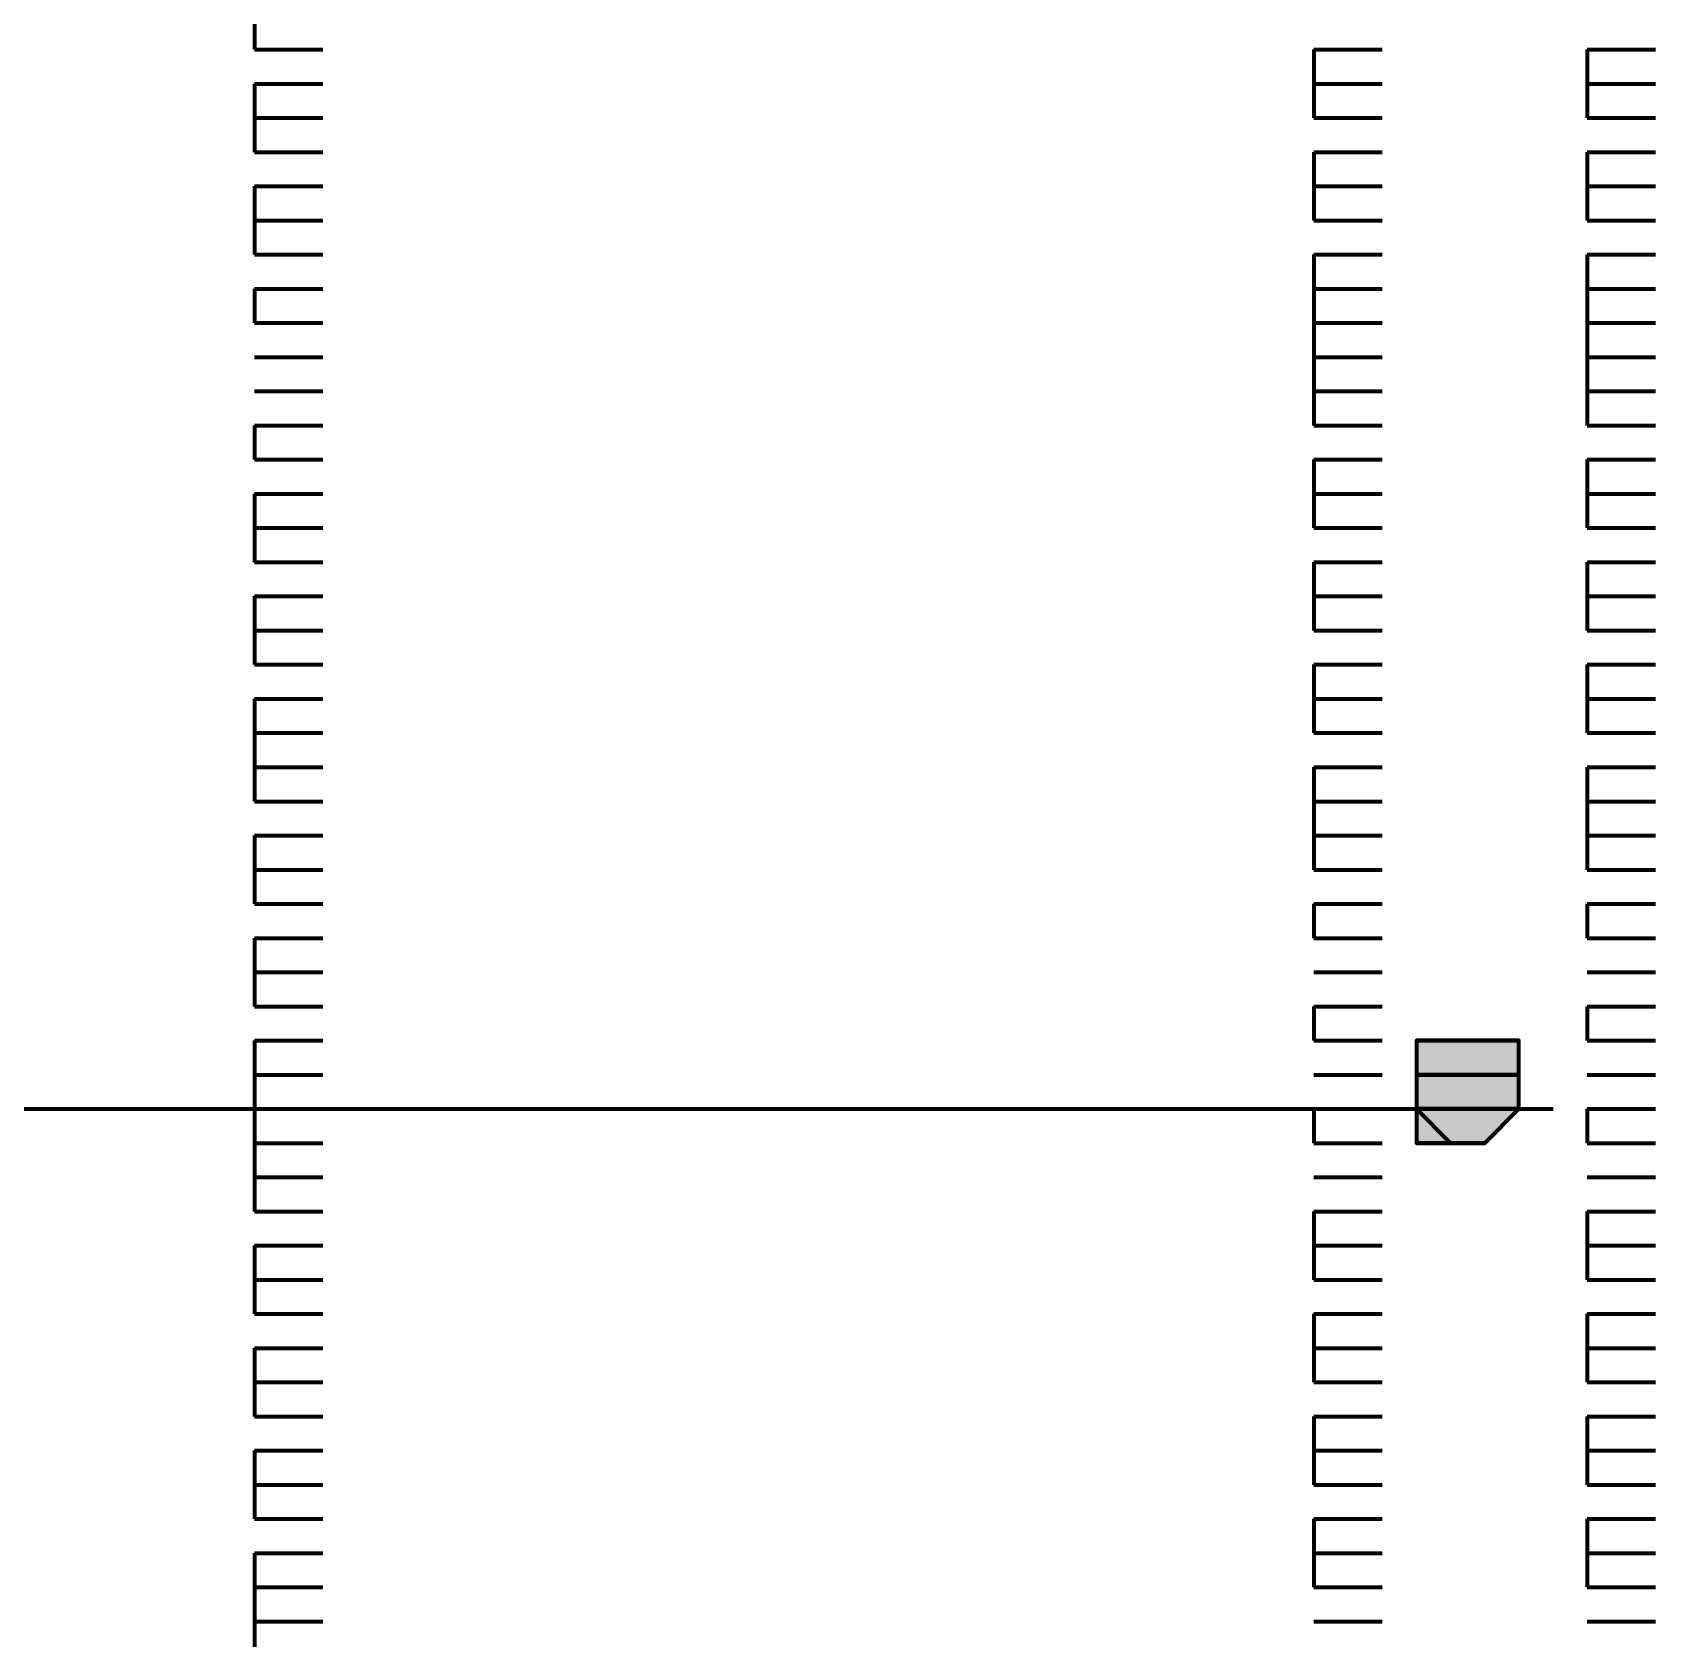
# Model space of a CAD drawing. Header units: inches. Extents: x 16 to 776, y 37 to 575.
# Drawn here: x 264.08 to 272, y 330.25 to 338.08 of the extents above; entities that cross this region are included whole.
import ezdxf

# ---------------------------------------------------------------- set-up
doc = ezdxf.new("R2010")
doc.units = ezdxf.units.IN
doc.header["$MEASUREMENT"] = 0
doc.layers.add('H', color=7, linetype='CONTINUOUS', lineweight=100)
doc.layers.add('P', color=250, linetype='CONTINUOUS', lineweight=100)

msp = doc.modelspace()

# ---------------------------------------------------------------- hatches: boundary and pattern name
at = {"layer": 'H', "linetype": 'Continuous'}
for points in [[(271, 333.1667), (271.3333, 333.1667), (270.8333, 333.1667)], [(271.3333, 333.1667), (270.8333, 333.1667), (271.3333, 333)], [(270.8333, 333.1667), (271.3333, 333), (270.8333, 333)], [(271.1667, 333.1667), (271, 333.1667), (271.3333, 333.1667)], [(271.3333, 333), (270.8333, 333), (271.3333, 332.8333)], [(270.8333, 333), (271.3333, 332.8333), (270.8333, 332.8333)], [(271.3333, 332.8333), (270.8333, 332.8333), (271.1667, 332.6667)], [(270.8333, 332.8333), (271.1667, 332.6667), (270.8333, 332.6667)], [(270.8333, 332.6667), (271.1667, 332.6667), (271, 332.6667)]]:
    msp.add_hatch(color=0, dxfattribs=at).paths.add_polyline_path(points)

# ---------------------------------------------------------------- linework, layer by layer
at = {"layer": 'P', "color": 0, "linetype": 'Continuous'}
for points in [[(265.1667, 338.1667), (265.1667, 338)], [(265.1667, 338), (265.3333, 338)], [(265.1667, 338), (265.3333, 338)], [(265.1667, 338), (265.3333, 338)], [(265.1667, 338), (265.3333, 338)], [(265.1667, 338), (265.3333, 338)], [(265.1667, 338), (265.3333, 338)], [(265.3333, 338), (265.5, 338)], [(265.3333, 338), (265.5, 338)], [(265.3333, 338), (265.5, 338)], [(265.3333, 338), (265.5, 338)], [(265.3333, 338), (265.5, 338)], [(265.3333, 338), (265.5, 338)], [(270.3333, 338), (270.5, 338)], [(270.3333, 338), (270.3333, 338)], [(270.3333, 338), (270.5, 338)], [(270.3333, 338), (270.5, 338)], [(270.3333, 338), (270.3333, 337.8333)], [(270.3333, 338), (270.5, 338)], [(270.5, 338), (270.6667, 338)], [(270.5, 338), (270.6667, 338)], [(270.5, 338), (270.6667, 338)], [(270.5, 338), (270.6667, 338)], [(271.6667, 338), (271.8333, 338)], [(271.6667, 338), (271.6667, 338)], [(271.6667, 338), (271.8333, 338)], [(271.6667, 338), (271.8333, 338)], [(271.6667, 338), (271.6667, 337.8333)], [(271.6667, 338), (271.8333, 338)], [(271.8333, 338), (272, 338)], [(271.8333, 338), (272, 338)], [(271.8333, 338), (272, 338)], [(271.8333, 338), (272, 338)], [(265.1667, 337.8333), (265.3333, 337.8333)], [(265.1667, 337.8333), (265.1667, 337.6667)], [(265.1667, 337.8333), (265.3333, 337.8333)], [(265.3333, 337.8333), (265.5, 337.8333)], [(265.3333, 337.8333), (265.5, 337.8333)], [(270.3333, 337.8333), (270.5, 337.8333)], [(270.3333, 337.8333), (270.3333, 337.6667)], [(270.3333, 337.8333), (270.5, 337.8333)], [(270.5, 337.8333), (270.6667, 337.8333)], [(270.5, 337.8333), (270.6667, 337.8333)], [(271.6667, 337.8333), (271.8333, 337.8333)], [(271.6667, 337.8333), (271.6667, 337.6667)], [(271.6667, 337.8333), (271.8333, 337.8333)], [(271.8333, 337.8333), (272, 337.8333)], [(271.8333, 337.8333), (272, 337.8333)], [(265.1667, 337.6667), (265.3333, 337.6667)], [(265.1667, 337.6667), (265.1667, 337.5)], [(265.1667, 337.6667), (265.3333, 337.6667)], [(265.3333, 337.6667), (265.5, 337.6667)], [(265.3333, 337.6667), (265.5, 337.6667)], [(270.3333, 337.6667), (270.5, 337.6667)], [(270.3333, 337.6667), (270.5, 337.6667)], [(270.5, 337.6667), (270.6667, 337.6667)], [(270.5, 337.6667), (270.6667, 337.6667)], [(271.6667, 337.6667), (271.8333, 337.6667)], [(271.6667, 337.6667), (271.8333, 337.6667)], [(271.8333, 337.6667), (272, 337.6667)], [(271.8333, 337.6667), (272, 337.6667)], [(265.1667, 337.5), (265.3333, 337.5)], [(265.1667, 337.5), (265.3333, 337.5)], [(265.1667, 337.5), (265.3333, 337.5)], [(265.1667, 337.5), (265.3333, 337.5)], [(265.1667, 337.5), (265.3333, 337.5)], [(265.1667, 337.5), (265.3333, 337.5)], [(265.3333, 337.5), (265.5, 337.5)], [(265.3333, 337.5), (265.5, 337.5)], [(265.3333, 337.5), (265.5, 337.5)], [(265.3333, 337.5), (265.5, 337.5)], [(265.3333, 337.5), (265.5, 337.5)], [(265.3333, 337.5), (265.5, 337.5)], [(270.3333, 337.5), (270.5, 337.5)], [(270.3333, 337.5), (270.3333, 337.5)], [(270.3333, 337.5), (270.5, 337.5)], [(270.3333, 337.5), (270.5, 337.5)], [(270.3333, 337.5), (270.3333, 337.3333)], [(270.3333, 337.5), (270.5, 337.5)], [(270.5, 337.5), (270.6667, 337.5)], [(270.5, 337.5), (270.6667, 337.5)], [(270.5, 337.5), (270.6667, 337.5)], [(270.5, 337.5), (270.6667, 337.5)], [(271.6667, 337.5), (271.8333, 337.5)], [(271.6667, 337.5), (271.6667, 337.5)], [(271.6667, 337.5), (271.8333, 337.5)], [(271.6667, 337.5), (271.8333, 337.5)], [(271.6667, 337.5), (271.6667, 337.3333)], [(271.6667, 337.5), (271.8333, 337.5)], [(271.8333, 337.5), (272, 337.5)], [(271.8333, 337.5), (272, 337.5)], [(271.8333, 337.5), (272, 337.5)], [(271.8333, 337.5), (272, 337.5)], [(265.1667, 337.3333), (265.3333, 337.3333)], [(265.1667, 337.3333), (265.1667, 337.1667)], [(265.1667, 337.3333), (265.3333, 337.3333)], [(265.3333, 337.3333), (265.5, 337.3333)], [(265.3333, 337.3333), (265.5, 337.3333)], [(270.3333, 337.3333), (270.5, 337.3333)], [(270.3333, 337.3333), (270.3333, 337.1667)], [(270.3333, 337.3333), (270.5, 337.3333)], [(270.5, 337.3333), (270.6667, 337.3333)], [(270.5, 337.3333), (270.6667, 337.3333)], [(271.6667, 337.3333), (271.8333, 337.3333)], [(271.6667, 337.3333), (271.6667, 337.1667)], [(271.6667, 337.3333), (271.8333, 337.3333)], [(271.8333, 337.3333), (272, 337.3333)], [(271.8333, 337.3333), (272, 337.3333)], [(265.1667, 337.1667), (265.3333, 337.1667)], [(265.1667, 337.1667), (265.1667, 337)], [(265.1667, 337.1667), (265.3333, 337.1667)], [(265.3333, 337.1667), (265.5, 337.1667)], [(265.3333, 337.1667), (265.5, 337.1667)], [(270.3333, 337.1667), (270.5, 337.1667)], [(270.3333, 337.1667), (270.5, 337.1667)], [(270.5, 337.1667), (270.6667, 337.1667)], [(270.5, 337.1667), (270.6667, 337.1667)], [(271.6667, 337.1667), (271.8333, 337.1667)], [(271.6667, 337.1667), (271.8333, 337.1667)], [(271.8333, 337.1667), (272, 337.1667)], [(271.8333, 337.1667), (272, 337.1667)], [(265.1667, 337), (265.3333, 337)], [(265.1667, 337), (265.3333, 337)], [(265.1667, 337), (265.3333, 337)], [(265.1667, 337), (265.3333, 337)], [(265.1667, 337), (265.3333, 337)], [(265.1667, 337), (265.3333, 337)], [(265.3333, 337), (265.5, 337)], [(265.3333, 337), (265.5, 337)], [(265.3333, 337), (265.5, 337)], [(265.3333, 337), (265.5, 337)], [(265.3333, 337), (265.5, 337)], [(265.3333, 337), (265.5, 337)], [(270.3333, 337), (270.5, 337)], [(270.3333, 337), (270.3333, 337)], [(270.3333, 337), (270.5, 337)], [(270.3333, 337), (270.5, 337)], [(270.3333, 337), (270.3333, 336.8333)], [(270.3333, 337), (270.5, 337)], [(270.5, 337), (270.6667, 337)], [(270.5, 337), (270.6667, 337)], [(270.5, 337), (270.6667, 337)], [(270.5, 337), (270.6667, 337)], [(271.6667, 337), (271.8333, 337)], [(271.6667, 337), (271.6667, 337)], [(271.6667, 337), (271.8333, 337)], [(271.6667, 337), (271.8333, 337)], [(271.6667, 337), (271.6667, 336.8333)], [(271.6667, 337), (271.8333, 337)], [(271.8333, 337), (272, 337)], [(271.8333, 337), (272, 337)], [(271.8333, 337), (272, 337)], [(271.8333, 337), (272, 337)], [(265.1667, 336.8333), (265.3333, 336.8333)], [(265.1667, 336.8333), (265.1667, 336.6667)], [(265.1667, 336.8333), (265.3333, 336.8333)], [(265.3333, 336.8333), (265.5, 336.8333)], [(265.3333, 336.8333), (265.5, 336.8333)], [(270.3333, 336.8333), (270.5, 336.8333)], [(270.3333, 336.8333), (270.3333, 336.6667)], [(270.3333, 336.8333), (270.5, 336.8333)], [(270.5, 336.8333), (270.6667, 336.8333)], [(270.5, 336.8333), (270.6667, 336.8333)], [(271.6667, 336.8333), (271.8333, 336.8333)], [(271.6667, 336.8333), (271.6667, 336.6667)], [(271.6667, 336.8333), (271.8333, 336.8333)], [(271.8333, 336.8333), (272, 336.8333)], [(271.8333, 336.8333), (272, 336.8333)], [(265.1667, 336.6667), (265.3333, 336.6667)], [(265.1667, 336.6667), (265.1667, 336.6667)], [(265.1667, 336.6667), (265.3333, 336.6667)], [(265.1667, 336.6667), (265.3333, 336.6667)], [(265.1667, 336.6667), (265.3333, 336.6667)], [(265.1667, 336.6667), (265.3333, 336.6667)], [(265.3333, 336.6667), (265.5, 336.6667)], [(265.3333, 336.6667), (265.5, 336.6667)], [(265.3333, 336.6667), (265.5, 336.6667)], [(265.3333, 336.6667), (265.5, 336.6667)], [(265.3333, 336.6667), (265.5, 336.6667)], [(270.3333, 336.6667), (270.5, 336.6667)], [(270.3333, 336.6667), (270.5, 336.6667)], [(270.3333, 336.6667), (270.5, 336.6667)], [(270.3333, 336.6667), (270.3333, 336.5)], [(270.3333, 336.6667), (270.5, 336.6667)], [(270.5, 336.6667), (270.6667, 336.6667)], [(270.5, 336.6667), (270.6667, 336.6667)], [(270.5, 336.6667), (270.6667, 336.6667)], [(270.5, 336.6667), (270.6667, 336.6667)], [(271.6667, 336.6667), (271.8333, 336.6667)], [(271.6667, 336.6667), (271.8333, 336.6667)], [(271.6667, 336.6667), (271.8333, 336.6667)], [(271.6667, 336.6667), (271.6667, 336.5)], [(271.6667, 336.6667), (271.8333, 336.6667)], [(271.8333, 336.6667), (272, 336.6667)], [(271.8333, 336.6667), (272, 336.6667)], [(271.8333, 336.6667), (272, 336.6667)], [(271.8333, 336.6667), (272, 336.6667)], [(265.1667, 336.5), (265.3333, 336.5)], [(265.1667, 336.5), (265.3333, 336.5)], [(265.1667, 336.5), (265.3333, 336.5)], [(265.1667, 336.5), (265.3333, 336.5)], [(265.3333, 336.5), (265.5, 336.5)], [(265.3333, 336.5), (265.5, 336.5)], [(265.3333, 336.5), (265.5, 336.5)], [(265.3333, 336.5), (265.5, 336.5)], [(270.3333, 336.5), (270.5, 336.5)], [(270.3333, 336.5), (270.3333, 336.3333)], [(270.3333, 336.5), (270.5, 336.5)], [(270.5, 336.5), (270.6667, 336.5)], [(270.5, 336.5), (270.6667, 336.5)], [(271.6667, 336.5), (271.8333, 336.5)], [(271.6667, 336.5), (271.6667, 336.3333)], [(271.6667, 336.5), (271.8333, 336.5)], [(271.8333, 336.5), (272, 336.5)], [(271.8333, 336.5), (272, 336.5)], [(265.1667, 336.3333), (265.3333, 336.3333)], [(265.1667, 336.3333), (265.3333, 336.3333)], [(265.1667, 336.3333), (265.3333, 336.3333)], [(265.3333, 336.3333), (265.5, 336.3333)], [(265.3333, 336.3333), (265.5, 336.3333)], [(265.3333, 336.3333), (265.5, 336.3333)], [(270.3333, 336.3333), (270.5, 336.3333)], [(270.3333, 336.3333), (270.3333, 336.1667)], [(270.3333, 336.3333), (270.5, 336.3333)], [(270.5, 336.3333), (270.6667, 336.3333)], [(270.5, 336.3333), (270.6667, 336.3333)], [(271.6667, 336.3333), (271.8333, 336.3333)], [(271.6667, 336.3333), (271.6667, 336.1667)], [(271.6667, 336.3333), (271.8333, 336.3333)], [(271.8333, 336.3333), (272, 336.3333)], [(271.8333, 336.3333), (272, 336.3333)], [(265.1667, 336.1667), (265.3333, 336.1667)], [(265.1667, 336.1667), (265.1667, 336.1667)], [(265.1667, 336.1667), (265.3333, 336.1667)], [(265.1667, 336.1667), (265.3333, 336.1667)], [(265.1667, 336.1667), (265.1667, 336)], [(265.1667, 336.1667), (265.3333, 336.1667)], [(265.3333, 336.1667), (265.5, 336.1667)], [(265.3333, 336.1667), (265.5, 336.1667)], [(265.3333, 336.1667), (265.5, 336.1667)], [(265.3333, 336.1667), (265.5, 336.1667)], [(270.3333, 336.1667), (270.5, 336.1667)], [(270.3333, 336.1667), (270.3333, 336.1667)], [(270.3333, 336.1667), (270.5, 336.1667)], [(270.3333, 336.1667), (270.5, 336.1667)], [(270.3333, 336.1667), (270.5, 336.1667)], [(270.5, 336.1667), (270.6667, 336.1667)], [(270.5, 336.1667), (270.6667, 336.1667)], [(270.5, 336.1667), (270.6667, 336.1667)], [(270.5, 336.1667), (270.6667, 336.1667)], [(271.6667, 336.1667), (271.8333, 336.1667)], [(271.6667, 336.1667), (271.6667, 336.1667)], [(271.6667, 336.1667), (271.8333, 336.1667)], [(271.6667, 336.1667), (271.8333, 336.1667)], [(271.6667, 336.1667), (271.8333, 336.1667)], [(271.8333, 336.1667), (272, 336.1667)], [(271.8333, 336.1667), (272, 336.1667)], [(271.8333, 336.1667), (272, 336.1667)], [(271.8333, 336.1667), (272, 336.1667)], [(265.1667, 336), (265.3333, 336)], [(265.1667, 336), (265.3333, 336)], [(265.1667, 336), (265.3333, 336)], [(265.3333, 336), (265.5, 336)], [(265.3333, 336), (265.5, 336)], [(265.3333, 336), (265.5, 336)], [(270.3333, 336), (270.5, 336)], [(270.3333, 336), (270.3333, 335.8333)], [(270.3333, 336), (270.5, 336)], [(270.5, 336), (270.6667, 336)], [(270.5, 336), (270.6667, 336)], [(271.6667, 336), (271.8333, 336)], [(271.6667, 336), (271.6667, 335.8333)], [(271.6667, 336), (271.8333, 336)], [(271.8333, 336), (272, 336)], [(271.8333, 336), (272, 336)], [(265.1667, 335.8333), (265.3333, 335.8333)], [(265.1667, 335.8333), (265.3333, 335.8333)], [(265.1667, 335.8333), (265.3333, 335.8333)], [(265.1667, 335.8333), (265.3333, 335.8333)], [(265.1667, 335.8333), (265.1667, 335.6667)], [(265.1667, 335.8333), (265.3333, 335.8333)], [(265.3333, 335.8333), (265.5, 335.8333)], [(265.3333, 335.8333), (265.5, 335.8333)], [(265.3333, 335.8333), (265.5, 335.8333)], [(265.3333, 335.8333), (265.5, 335.8333)], [(265.3333, 335.8333), (265.5, 335.8333)], [(270.3333, 335.8333), (270.5, 335.8333)], [(270.3333, 335.8333), (270.3333, 335.8333)], [(270.3333, 335.8333), (270.5, 335.8333)], [(270.3333, 335.8333), (270.5, 335.8333)], [(270.3333, 335.8333), (270.3333, 335.6667)], [(270.3333, 335.8333), (270.5, 335.8333)], [(270.5, 335.8333), (270.6667, 335.8333)], [(270.5, 335.8333), (270.6667, 335.8333)], [(270.5, 335.8333), (270.6667, 335.8333)], [(270.5, 335.8333), (270.6667, 335.8333)], [(271.6667, 335.8333), (271.8333, 335.8333)], [(271.6667, 335.8333), (271.6667, 335.8333)], [(271.6667, 335.8333), (271.8333, 335.8333)], [(271.6667, 335.8333), (271.8333, 335.8333)], [(271.6667, 335.8333), (271.6667, 335.6667)], [(271.6667, 335.8333), (271.8333, 335.8333)], [(271.8333, 335.8333), (272, 335.8333)], [(271.8333, 335.8333), (272, 335.8333)], [(271.8333, 335.8333), (272, 335.8333)], [(271.8333, 335.8333), (272, 335.8333)], [(265.1667, 335.6667), (265.3333, 335.6667)], [(265.1667, 335.6667), (265.1667, 335.5)], [(265.1667, 335.6667), (265.3333, 335.6667)], [(265.3333, 335.6667), (265.5, 335.6667)], [(265.3333, 335.6667), (265.5, 335.6667)], [(270.3333, 335.6667), (270.5, 335.6667)], [(270.3333, 335.6667), (270.5, 335.6667)], [(270.5, 335.6667), (270.6667, 335.6667)], [(270.5, 335.6667), (270.6667, 335.6667)], [(271.6667, 335.6667), (271.8333, 335.6667)], [(271.6667, 335.6667), (271.8333, 335.6667)], [(271.8333, 335.6667), (272, 335.6667)], [(271.8333, 335.6667), (272, 335.6667)], [(265.1667, 335.5), (265.3333, 335.5)], [(265.1667, 335.5), (265.3333, 335.5)], [(265.1667, 335.5), (265.3333, 335.5)], [(265.3333, 335.5), (265.5, 335.5)], [(265.3333, 335.5), (265.5, 335.5)], [(265.3333, 335.5), (265.5, 335.5)], [(270.3333, 335.5), (270.5, 335.5)], [(270.3333, 335.5), (270.3333, 335.3333)], [(270.3333, 335.5), (270.5, 335.5)], [(270.5, 335.5), (270.6667, 335.5)], [(270.5, 335.5), (270.6667, 335.5)], [(271.6667, 335.5), (271.8333, 335.5)], [(271.6667, 335.5), (271.6667, 335.3333)], [(271.6667, 335.5), (271.8333, 335.5)], [(271.8333, 335.5), (272, 335.5)], [(271.8333, 335.5), (272, 335.5)], [(265.1667, 335.3333), (265.3333, 335.3333)], [(265.1667, 335.3333), (265.3333, 335.3333)], [(265.1667, 335.3333), (265.3333, 335.3333)], [(265.1667, 335.3333), (265.3333, 335.3333)], [(265.1667, 335.3333), (265.1667, 335.1667)], [(265.1667, 335.3333), (265.3333, 335.3333)], [(265.3333, 335.3333), (265.5, 335.3333)], [(265.3333, 335.3333), (265.5, 335.3333)], [(265.3333, 335.3333), (265.5, 335.3333)], [(265.3333, 335.3333), (265.5, 335.3333)], [(265.3333, 335.3333), (265.5, 335.3333)], [(270.3333, 335.3333), (270.5, 335.3333)], [(270.3333, 335.3333), (270.3333, 335.3333)], [(270.3333, 335.3333), (270.5, 335.3333)], [(270.3333, 335.3333), (270.5, 335.3333)], [(270.3333, 335.3333), (270.3333, 335.1667)], [(270.3333, 335.3333), (270.5, 335.3333)], [(270.5, 335.3333), (270.6667, 335.3333)], [(270.5, 335.3333), (270.6667, 335.3333)], [(270.5, 335.3333), (270.6667, 335.3333)], [(270.5, 335.3333), (270.6667, 335.3333)], [(271.6667, 335.3333), (271.8333, 335.3333)], [(271.6667, 335.3333), (271.6667, 335.3333)], [(271.6667, 335.3333), (271.8333, 335.3333)], [(271.6667, 335.3333), (271.8333, 335.3333)], [(271.6667, 335.3333), (271.6667, 335.1667)], [(271.6667, 335.3333), (271.8333, 335.3333)], [(271.8333, 335.3333), (272, 335.3333)], [(271.8333, 335.3333), (272, 335.3333)], [(271.8333, 335.3333), (272, 335.3333)], [(271.8333, 335.3333), (272, 335.3333)], [(265.1667, 335.1667), (265.3333, 335.1667)], [(265.1667, 335.1667), (265.1667, 335)], [(265.1667, 335.1667), (265.3333, 335.1667)], [(265.3333, 335.1667), (265.5, 335.1667)], [(265.3333, 335.1667), (265.5, 335.1667)], [(270.3333, 335.1667), (270.5, 335.1667)], [(270.3333, 335.1667), (270.5, 335.1667)], [(270.5, 335.1667), (270.6667, 335.1667)], [(270.5, 335.1667), (270.6667, 335.1667)], [(271.6667, 335.1667), (271.8333, 335.1667)], [(271.6667, 335.1667), (271.8333, 335.1667)], [(271.8333, 335.1667), (272, 335.1667)], [(271.8333, 335.1667), (272, 335.1667)], [(265.1667, 335), (265.3333, 335)], [(265.1667, 335), (265.3333, 335)], [(265.1667, 335), (265.3333, 335)], [(265.1667, 335), (265.3333, 335)], [(265.1667, 335), (265.3333, 335)], [(265.1667, 335), (265.3333, 335)], [(265.3333, 335), (265.5, 335)], [(265.3333, 335), (265.5, 335)], [(265.3333, 335), (265.5, 335)], [(265.3333, 335), (265.5, 335)], [(265.3333, 335), (265.5, 335)], [(265.3333, 335), (265.5, 335)], [(270.3333, 335), (270.5, 335)], [(270.3333, 335), (270.3333, 335)], [(270.3333, 335), (270.5, 335)], [(270.3333, 335), (270.5, 335)], [(270.3333, 335), (270.3333, 334.8333)], [(270.3333, 335), (270.5, 335)], [(270.5, 335), (270.6667, 335)], [(270.5, 335), (270.6667, 335)], [(270.5, 335), (270.6667, 335)], [(270.5, 335), (270.6667, 335)], [(271.6667, 335), (271.8333, 335)], [(271.6667, 335), (271.6667, 335)], [(271.6667, 335), (271.8333, 335)], [(271.6667, 335), (271.8333, 335)], [(271.6667, 335), (271.6667, 334.8333)], [(271.6667, 335), (271.8333, 335)], [(271.8333, 335), (272, 335)], [(271.8333, 335), (272, 335)], [(271.8333, 335), (272, 335)], [(271.8333, 335), (272, 335)], [(265.1667, 334.8333), (265.3333, 334.8333)], [(265.1667, 334.8333), (265.1667, 334.6667)], [(265.1667, 334.8333), (265.3333, 334.8333)], [(265.3333, 334.8333), (265.5, 334.8333)], [(265.3333, 334.8333), (265.5, 334.8333)], [(270.3333, 334.8333), (270.5, 334.8333)], [(270.3333, 334.8333), (270.3333, 334.6667)], [(270.3333, 334.8333), (270.5, 334.8333)], [(270.5, 334.8333), (270.6667, 334.8333)], [(270.5, 334.8333), (270.6667, 334.8333)], [(271.6667, 334.8333), (271.8333, 334.8333)], [(271.6667, 334.8333), (271.6667, 334.6667)], [(271.6667, 334.8333), (271.8333, 334.8333)], [(271.8333, 334.8333), (272, 334.8333)], [(271.8333, 334.8333), (272, 334.8333)], [(265.1667, 334.6667), (265.3333, 334.6667)], [(265.1667, 334.6667), (265.1667, 334.5)], [(265.1667, 334.6667), (265.3333, 334.6667)], [(265.3333, 334.6667), (265.5, 334.6667)], [(265.3333, 334.6667), (265.5, 334.6667)], [(270.3333, 334.6667), (270.5, 334.6667)], [(270.3333, 334.6667), (270.5, 334.6667)], [(270.5, 334.6667), (270.6667, 334.6667)], [(270.5, 334.6667), (270.6667, 334.6667)], [(271.6667, 334.6667), (271.8333, 334.6667)], [(271.6667, 334.6667), (271.8333, 334.6667)], [(271.8333, 334.6667), (272, 334.6667)], [(271.8333, 334.6667), (272, 334.6667)], [(265.1667, 334.5), (265.3333, 334.5)], [(265.1667, 334.5), (265.1667, 334.5)], [(265.1667, 334.5), (265.3333, 334.5)], [(265.1667, 334.5), (265.3333, 334.5)], [(265.1667, 334.5), (265.1667, 334.3333)], [(265.1667, 334.5), (265.3333, 334.5)], [(265.3333, 334.5), (265.5, 334.5)], [(265.3333, 334.5), (265.5, 334.5)], [(265.3333, 334.5), (265.5, 334.5)], [(265.3333, 334.5), (265.5, 334.5)], [(270.3333, 334.5), (270.5, 334.5)], [(270.3333, 334.5), (270.3333, 334.5)], [(270.3333, 334.5), (270.5, 334.5)], [(270.3333, 334.5), (270.5, 334.5)], [(270.3333, 334.5), (270.3333, 334.3333)], [(270.3333, 334.5), (270.5, 334.5)], [(270.5, 334.5), (270.6667, 334.5)], [(270.5, 334.5), (270.6667, 334.5)], [(270.5, 334.5), (270.6667, 334.5)], [(270.5, 334.5), (270.6667, 334.5)], [(271.6667, 334.5), (271.8333, 334.5)], [(271.6667, 334.5), (271.6667, 334.5)], [(271.6667, 334.5), (271.8333, 334.5)], [(271.6667, 334.5), (271.8333, 334.5)], [(271.6667, 334.5), (271.6667, 334.3333)], [(271.6667, 334.5), (271.8333, 334.5)], [(271.8333, 334.5), (272, 334.5)], [(271.8333, 334.5), (272, 334.5)], [(271.8333, 334.5), (272, 334.5)], [(271.8333, 334.5), (272, 334.5)], [(265.1667, 334.3333), (265.3333, 334.3333)], [(265.1667, 334.3333), (265.3333, 334.3333)], [(265.3333, 334.3333), (265.5, 334.3333)], [(265.3333, 334.3333), (265.5, 334.3333)], [(270.3333, 334.3333), (270.5, 334.3333)], [(270.3333, 334.3333), (270.3333, 334.1667)], [(270.3333, 334.3333), (270.5, 334.3333)], [(270.5, 334.3333), (270.6667, 334.3333)], [(270.5, 334.3333), (270.6667, 334.3333)], [(271.6667, 334.3333), (271.8333, 334.3333)], [(271.6667, 334.3333), (271.6667, 334.1667)], [(271.6667, 334.3333), (271.8333, 334.3333)], [(271.8333, 334.3333), (272, 334.3333)], [(271.8333, 334.3333), (272, 334.3333)], [(265.1667, 334.1667), (265.3333, 334.1667)], [(265.1667, 334.1667), (265.1667, 334)], [(265.1667, 334.1667), (265.3333, 334.1667)], [(265.3333, 334.1667), (265.5, 334.1667)], [(265.3333, 334.1667), (265.5, 334.1667)], [(270.3333, 334.1667), (270.5, 334.1667)], [(270.3333, 334.1667), (270.3333, 334)], [(270.3333, 334.1667), (270.5, 334.1667)], [(270.5, 334.1667), (270.6667, 334.1667)], [(270.5, 334.1667), (270.6667, 334.1667)], [(271.6667, 334.1667), (271.8333, 334.1667)], [(271.6667, 334.1667), (271.6667, 334)], [(271.6667, 334.1667), (271.8333, 334.1667)], [(271.8333, 334.1667), (272, 334.1667)], [(271.8333, 334.1667), (272, 334.1667)], [(265.1667, 334), (265.3333, 334)], [(265.1667, 334), (265.1667, 334)], [(265.1667, 334), (265.3333, 334)], [(265.1667, 334), (265.3333, 334)], [(265.1667, 334), (265.1667, 333.8333)], [(265.1667, 334), (265.3333, 334)], [(265.3333, 334), (265.5, 334)], [(265.3333, 334), (265.5, 334)], [(265.3333, 334), (265.5, 334)], [(265.3333, 334), (265.5, 334)], [(270.3333, 334), (270.5, 334)], [(270.3333, 334), (270.5, 334)], [(270.3333, 334), (270.5, 334)], [(270.3333, 334), (270.5, 334)], [(270.3333, 334), (270.5, 334)], [(270.3333, 334), (270.5, 334)], [(270.5, 334), (270.6667, 334)], [(270.5, 334), (270.6667, 334)], [(270.5, 334), (270.6667, 334)], [(270.5, 334), (270.6667, 334)], [(270.5, 334), (270.6667, 334)], [(270.5, 334), (270.6667, 334)], [(271.6667, 334), (271.8333, 334)], [(271.6667, 334), (271.8333, 334)], [(271.6667, 334), (271.8333, 334)], [(271.6667, 334), (271.8333, 334)], [(271.6667, 334), (271.8333, 334)], [(271.6667, 334), (271.8333, 334)], [(271.8333, 334), (272, 334)], [(271.8333, 334), (272, 334)], [(271.8333, 334), (272, 334)], [(271.8333, 334), (272, 334)], [(271.8333, 334), (272, 334)], [(271.8333, 334), (272, 334)], [(265.1667, 333.8333), (265.3333, 333.8333)], [(265.1667, 333.8333), (265.3333, 333.8333)], [(265.3333, 333.8333), (265.5, 333.8333)], [(265.3333, 333.8333), (265.5, 333.8333)], [(270.3333, 333.8333), (270.5, 333.8333)], [(270.3333, 333.8333), (270.3333, 333.6667)], [(270.3333, 333.8333), (270.5, 333.8333)], [(270.5, 333.8333), (270.6667, 333.8333)], [(270.5, 333.8333), (270.6667, 333.8333)], [(271.6667, 333.8333), (271.8333, 333.8333)], [(271.6667, 333.8333), (271.6667, 333.6667)], [(271.6667, 333.8333), (271.8333, 333.8333)], [(271.8333, 333.8333), (272, 333.8333)], [(271.8333, 333.8333), (272, 333.8333)], [(265.1667, 333.6667), (265.3333, 333.6667)], [(265.1667, 333.6667), (265.1667, 333.6667)], [(265.1667, 333.6667), (265.3333, 333.6667)], [(265.1667, 333.6667), (265.3333, 333.6667)], [(265.1667, 333.6667), (265.1667, 333.5)], [(265.1667, 333.6667), (265.3333, 333.6667)], [(265.3333, 333.6667), (265.5, 333.6667)], [(265.3333, 333.6667), (265.5, 333.6667)], [(265.3333, 333.6667), (265.5, 333.6667)], [(265.3333, 333.6667), (265.5, 333.6667)], [(270.3333, 333.6667), (270.5, 333.6667)], [(270.3333, 333.6667), (270.3333, 333.6667)], [(270.3333, 333.6667), (270.5, 333.6667)], [(270.3333, 333.6667), (270.5, 333.6667)], [(270.3333, 333.6667), (270.5, 333.6667)], [(270.3333, 333.6667), (270.5, 333.6667)], [(270.5, 333.6667), (270.6667, 333.6667)], [(270.5, 333.6667), (270.6667, 333.6667)], [(270.5, 333.6667), (270.6667, 333.6667)], [(270.5, 333.6667), (270.6667, 333.6667)], [(270.5, 333.6667), (270.6667, 333.6667)], [(271.6667, 333.6667), (271.8333, 333.6667)], [(271.6667, 333.6667), (271.6667, 333.6667)], [(271.6667, 333.6667), (271.8333, 333.6667)], [(271.6667, 333.6667), (271.8333, 333.6667)], [(271.6667, 333.6667), (271.8333, 333.6667)], [(271.6667, 333.6667), (271.8333, 333.6667)], [(271.8333, 333.6667), (272, 333.6667)], [(271.8333, 333.6667), (272, 333.6667)], [(271.8333, 333.6667), (272, 333.6667)], [(271.8333, 333.6667), (272, 333.6667)], [(271.8333, 333.6667), (272, 333.6667)], [(265.1667, 333.5), (265.3333, 333.5)], [(265.1667, 333.5), (265.1667, 333.3333)], [(265.1667, 333.5), (265.3333, 333.5)], [(265.3333, 333.5), (265.5, 333.5)], [(265.3333, 333.5), (265.5, 333.5)], [(270.3333, 333.5), (270.5, 333.5)], [(270.3333, 333.5), (270.5, 333.5)], [(270.3333, 333.5), (270.5, 333.5)], [(270.5, 333.5), (270.6667, 333.5)], [(270.5, 333.5), (270.6667, 333.5)], [(270.5, 333.5), (270.6667, 333.5)], [(271.6667, 333.5), (271.8333, 333.5)], [(271.6667, 333.5), (271.8333, 333.5)], [(271.6667, 333.5), (271.8333, 333.5)], [(271.8333, 333.5), (272, 333.5)], [(271.8333, 333.5), (272, 333.5)], [(271.8333, 333.5), (272, 333.5)], [(265.1667, 333.3333), (265.3333, 333.3333)], [(265.1667, 333.3333), (265.3333, 333.3333)], [(265.3333, 333.3333), (265.5, 333.3333)], [(265.3333, 333.3333), (265.5, 333.3333)], [(270.3333, 333.3333), (270.5, 333.3333)], [(270.3333, 333.3333), (270.3333, 333.1667)], [(270.3333, 333.3333), (270.5, 333.3333)], [(270.5, 333.3333), (270.6667, 333.3333)], [(270.5, 333.3333), (270.6667, 333.3333)], [(271.6667, 333.3333), (271.8333, 333.3333)], [(271.6667, 333.3333), (271.6667, 333.1667)], [(271.6667, 333.3333), (271.8333, 333.3333)], [(271.8333, 333.3333), (272, 333.3333)], [(271.8333, 333.3333), (272, 333.3333)], [(265.1667, 333.1667), (265.3333, 333.1667)], [(265.1667, 333.1667), (265.1667, 333.1667)], [(265.1667, 333.1667), (265.3333, 333.1667)], [(265.1667, 333.1667), (265.3333, 333.1667)], [(265.1667, 333.1667), (265.1667, 333)], [(265.1667, 333.1667), (265.3333, 333.1667)], [(265.3333, 333.1667), (265.5, 333.1667)], [(265.3333, 333.1667), (265.5, 333.1667)], [(265.3333, 333.1667), (265.5, 333.1667)], [(265.3333, 333.1667), (265.5, 333.1667)], [(270.3333, 333.1667), (270.5, 333.1667)], [(270.3333, 333.1667), (270.3333, 333.1667)], [(270.3333, 333.1667), (270.5, 333.1667)], [(270.3333, 333.1667), (270.5, 333.1667)], [(270.3333, 333.1667), (270.5, 333.1667)], [(270.3333, 333.1667), (270.5, 333.1667)], [(270.5, 333.1667), (270.6667, 333.1667)], [(270.5, 333.1667), (270.6667, 333.1667)], [(270.5, 333.1667), (270.6667, 333.1667)], [(270.5, 333.1667), (270.6667, 333.1667)], [(270.5, 333.1667), (270.6667, 333.1667)], [(271.1667, 333.1667), (271, 333.1667), (270.8333, 333.1667), (271.3333, 333.1667), (271.1667, 333.1667)], [(271.3333, 333.1667), (270.8333, 333.1667), (270.8333, 333.1667), (271.3333, 333.1667), (271.3333, 333.1667)], [(271.3333, 333.1667), (270.8333, 333.1667), (270.8333, 333), (271.3333, 333), (271.3333, 333.1667)], [(270.8333, 333.1667), (270.8333, 333), (270.8333, 332.8333)], [(271, 333.1667), (271, 333.1667), (271, 333.1667), (271, 333.1667)], [(271, 333.1667), (271, 333.1667), (271, 333.1667), (271.1667, 333.1667), (271, 333.1667)], [(271.1667, 333.1667), (271, 333.1667), (271, 333.1667), (271.1667, 333.1667), (271.1667, 333.1667)], [(271.1667, 333.1667), (271, 333.1667), (271, 333.1667)], [(271.3333, 332.8333), (271.3333, 333), (271.3333, 333.1667)], [(271.6667, 333.1667), (271.8333, 333.1667)], [(271.6667, 333.1667), (271.6667, 333.1667)], [(271.6667, 333.1667), (271.8333, 333.1667)], [(271.6667, 333.1667), (271.8333, 333.1667)], [(271.6667, 333.1667), (271.8333, 333.1667)], [(271.6667, 333.1667), (271.8333, 333.1667)], [(271.8333, 333.1667), (272, 333.1667)], [(271.8333, 333.1667), (272, 333.1667)], [(271.8333, 333.1667), (272, 333.1667)], [(271.8333, 333.1667), (272, 333.1667)], [(271.8333, 333.1667), (272, 333.1667)], [(265.1667, 333), (265.3333, 333)], [(265.1667, 333), (265.1667, 332.8333)], [(265.1667, 333), (265.3333, 333)], [(265.3333, 333), (265.5, 333)], [(265.3333, 333), (265.5, 333)], [(270.3333, 333), (270.5, 333)], [(270.3333, 333), (270.5, 333)], [(270.3333, 333), (270.5, 333)], [(270.5, 333), (270.6667, 333)], [(270.5, 333), (270.6667, 333)], [(270.5, 333), (270.6667, 333)], [(271.3333, 333), (270.8333, 333), (270.8333, 333), (271.3333, 333), (271.3333, 333)], [(271.3333, 333), (270.8333, 333), (270.8333, 332.8333), (271.3333, 332.8333), (271.3333, 333)], [(271.6667, 333), (271.8333, 333)], [(271.6667, 333), (271.8333, 333)], [(271.6667, 333), (271.8333, 333)], [(271.8333, 333), (272, 333)], [(271.8333, 333), (272, 333)], [(271.8333, 333), (272, 333)], [(260.3333, 332.8333), (271, 332.8333)], [(265.1667, 332.8333), (265.3333, 332.8333)], [(265.1667, 332.8333), (265.3333, 332.8333)], [(265.1667, 332.8333), (265.3333, 332.8333)], [(265.1667, 332.8333), (265.1667, 332.6667)], [(265.1667, 332.8333), (265.3333, 332.8333)], [(265.3333, 332.8333), (265.5, 332.8333)], [(265.3333, 332.8333), (265.5, 332.8333)], [(265.3333, 332.8333), (265.5, 332.8333)], [(265.3333, 332.8333), (265.5, 332.8333)], [(270.3333, 332.8333), (270.5, 332.8333)], [(270.3333, 332.8333), (270.3333, 332.8333)], [(270.3333, 332.8333), (270.5, 332.8333)], [(270.3333, 332.8333), (270.5, 332.8333)], [(270.3333, 332.8333), (270.3333, 332.6667)], [(270.3333, 332.8333), (270.5, 332.8333)], [(270.5, 332.8333), (270.6667, 332.8333)], [(270.5, 332.8333), (270.6667, 332.8333)], [(270.5, 332.8333), (270.6667, 332.8333)], [(270.5, 332.8333), (270.6667, 332.8333)], [(271.3333, 332.8333), (270.8333, 332.8333), (270.8333, 332.8333), (271.3333, 332.8333), (271.3333, 332.8333)], [(271.3333, 332.8333), (270.8333, 332.8333), (270.8333, 332.8333), (271.3333, 332.8333), (271.3333, 332.8333)], [(271.3333, 332.8333), (270.8333, 332.8333), (270.8333, 332.8333), (271.3333, 332.8333), (271.3333, 332.8333)], [(271.3333, 332.8333), (270.8333, 332.8333), (270.8333, 332.8333), (271.3333, 332.8333), (271.3333, 332.8333)], [(271.3333, 332.8333), (270.8333, 332.8333), (270.8333, 332.6667), (271.1667, 332.6667), (271.3333, 332.8333)], [(270.8333, 332.8333), (271, 332.6667), (271, 332.6667)], [(271.1667, 332.6667), (271.3333, 332.8333)], [(271.3333, 332.8333), (271.5, 332.8333)], [(271.6667, 332.8333), (271.8333, 332.8333)], [(271.6667, 332.8333), (271.6667, 332.8333)], [(271.6667, 332.8333), (271.8333, 332.8333)], [(271.6667, 332.8333), (271.8333, 332.8333)], [(271.6667, 332.8333), (271.6667, 332.6667)], [(271.6667, 332.8333), (271.8333, 332.8333)], [(271.8333, 332.8333), (272, 332.8333)], [(271.8333, 332.8333), (272, 332.8333)], [(271.8333, 332.8333), (272, 332.8333)], [(271.8333, 332.8333), (272, 332.8333)], [(265.1667, 332.6667), (265.3333, 332.6667)], [(265.1667, 332.6667), (265.1667, 332.5)], [(265.1667, 332.6667), (265.3333, 332.6667)], [(265.3333, 332.6667), (265.5, 332.6667)], [(265.3333, 332.6667), (265.5, 332.6667)], [(270.3333, 332.6667), (270.5, 332.6667)], [(270.3333, 332.6667), (270.5, 332.6667)], [(270.3333, 332.6667), (270.5, 332.6667)], [(270.5, 332.6667), (270.6667, 332.6667)], [(270.5, 332.6667), (270.6667, 332.6667)], [(270.5, 332.6667), (270.6667, 332.6667)], [(271.1667, 332.6667), (270.8333, 332.6667), (271, 332.6667), (271.1667, 332.6667), (271.1667, 332.6667)], [(271.1667, 332.6667), (271, 332.6667), (271, 332.6667), (271.1667, 332.6667), (271.1667, 332.6667)], [(271.1667, 332.6667), (271, 332.6667), (271, 332.6667), (271, 332.6667), (271.1667, 332.6667)], [(271.6667, 332.6667), (271.8333, 332.6667)], [(271.6667, 332.6667), (271.8333, 332.6667)], [(271.6667, 332.6667), (271.8333, 332.6667)], [(271.8333, 332.6667), (272, 332.6667)], [(271.8333, 332.6667), (272, 332.6667)], [(271.8333, 332.6667), (272, 332.6667)], [(265.1667, 332.5), (265.3333, 332.5)], [(265.1667, 332.5), (265.1667, 332.3333)], [(265.1667, 332.5), (265.3333, 332.5)], [(265.3333, 332.5), (265.5, 332.5)], [(265.3333, 332.5), (265.5, 332.5)], [(270.3333, 332.5), (270.5, 332.5)], [(270.3333, 332.5), (270.5, 332.5)], [(270.3333, 332.5), (270.5, 332.5)], [(270.5, 332.5), (270.6667, 332.5)], [(270.5, 332.5), (270.6667, 332.5)], [(270.5, 332.5), (270.6667, 332.5)], [(271.6667, 332.5), (271.8333, 332.5)], [(271.6667, 332.5), (271.8333, 332.5)], [(271.6667, 332.5), (271.8333, 332.5)], [(271.8333, 332.5), (272, 332.5)], [(271.8333, 332.5), (272, 332.5)], [(271.8333, 332.5), (272, 332.5)], [(265.1667, 332.3333), (265.3333, 332.3333)], [(265.1667, 332.3333), (265.1667, 332.3333)], [(265.1667, 332.3333), (265.3333, 332.3333)], [(265.1667, 332.3333), (265.3333, 332.3333)], [(265.1667, 332.3333), (265.3333, 332.3333)], [(265.3333, 332.3333), (265.5, 332.3333)], [(265.3333, 332.3333), (265.5, 332.3333)], [(265.3333, 332.3333), (265.5, 332.3333)], [(265.3333, 332.3333), (265.5, 332.3333)], [(270.3333, 332.3333), (270.5, 332.3333)], [(270.3333, 332.3333), (270.3333, 332.3333)], [(270.3333, 332.3333), (270.5, 332.3333)], [(270.3333, 332.3333), (270.5, 332.3333)], [(270.3333, 332.3333), (270.3333, 332.1667)], [(270.3333, 332.3333), (270.5, 332.3333)], [(270.5, 332.3333), (270.6667, 332.3333)], [(270.5, 332.3333), (270.6667, 332.3333)], [(270.5, 332.3333), (270.6667, 332.3333)], [(270.5, 332.3333), (270.6667, 332.3333)], [(271.6667, 332.3333), (271.8333, 332.3333)], [(271.6667, 332.3333), (271.6667, 332.3333)], [(271.6667, 332.3333), (271.8333, 332.3333)], [(271.6667, 332.3333), (271.8333, 332.3333)], [(271.6667, 332.3333), (271.6667, 332.1667)], [(271.6667, 332.3333), (271.8333, 332.3333)], [(271.8333, 332.3333), (272, 332.3333)], [(271.8333, 332.3333), (272, 332.3333)], [(271.8333, 332.3333), (272, 332.3333)], [(271.8333, 332.3333), (272, 332.3333)], [(265.1667, 332.1667), (265.3333, 332.1667)], [(265.1667, 332.1667), (265.1667, 332)], [(265.1667, 332.1667), (265.3333, 332.1667)], [(265.3333, 332.1667), (265.5, 332.1667)], [(265.3333, 332.1667), (265.5, 332.1667)], [(270.3333, 332.1667), (270.5, 332.1667)], [(270.3333, 332.1667), (270.3333, 332)], [(270.3333, 332.1667), (270.5, 332.1667)], [(270.5, 332.1667), (270.6667, 332.1667)], [(270.5, 332.1667), (270.6667, 332.1667)], [(271.6667, 332.1667), (271.8333, 332.1667)], [(271.6667, 332.1667), (271.6667, 332)], [(271.6667, 332.1667), (271.8333, 332.1667)], [(271.8333, 332.1667), (272, 332.1667)], [(271.8333, 332.1667), (272, 332.1667)], [(265.1667, 332), (265.3333, 332)], [(265.1667, 332), (265.1667, 332)], [(265.1667, 332), (265.3333, 332)], [(265.1667, 332), (265.3333, 332)], [(265.1667, 332), (265.1667, 331.8333)], [(265.1667, 332), (265.3333, 332)], [(265.3333, 332), (265.5, 332)], [(265.3333, 332), (265.5, 332)], [(265.3333, 332), (265.5, 332)], [(265.3333, 332), (265.5, 332)], [(270.3333, 332), (270.5, 332)], [(270.3333, 332), (270.3333, 332)], [(270.3333, 332), (270.5, 332)], [(270.3333, 332), (270.5, 332)], [(270.3333, 332), (270.5, 332)], [(270.5, 332), (270.6667, 332)], [(270.5, 332), (270.6667, 332)], [(270.5, 332), (270.6667, 332)], [(270.5, 332), (270.6667, 332)], [(271.6667, 332), (271.8333, 332)], [(271.6667, 332), (271.6667, 332)], [(271.6667, 332), (271.8333, 332)], [(271.6667, 332), (271.8333, 332)], [(271.6667, 332), (271.8333, 332)], [(271.8333, 332), (272, 332)], [(271.8333, 332), (272, 332)], [(271.8333, 332), (272, 332)], [(271.8333, 332), (272, 332)], [(265.1667, 331.8333), (265.3333, 331.8333)], [(265.1667, 331.8333), (265.3333, 331.8333)], [(265.3333, 331.8333), (265.5, 331.8333)], [(265.3333, 331.8333), (265.5, 331.8333)], [(270.3333, 331.8333), (270.5, 331.8333)], [(270.3333, 331.8333), (270.3333, 331.6667)], [(270.3333, 331.8333), (270.5, 331.8333)], [(270.5, 331.8333), (270.6667, 331.8333)], [(270.5, 331.8333), (270.6667, 331.8333)], [(271.6667, 331.8333), (271.8333, 331.8333)], [(271.6667, 331.8333), (271.6667, 331.6667)], [(271.6667, 331.8333), (271.8333, 331.8333)], [(271.8333, 331.8333), (272, 331.8333)], [(271.8333, 331.8333), (272, 331.8333)], [(265.1667, 331.6667), (265.3333, 331.6667)], [(265.1667, 331.6667), (265.1667, 331.5)], [(265.1667, 331.6667), (265.3333, 331.6667)], [(265.3333, 331.6667), (265.5, 331.6667)], [(265.3333, 331.6667), (265.5, 331.6667)], [(270.3333, 331.6667), (270.5, 331.6667)], [(270.3333, 331.6667), (270.3333, 331.5)], [(270.3333, 331.6667), (270.5, 331.6667)], [(270.5, 331.6667), (270.6667, 331.6667)], [(270.5, 331.6667), (270.6667, 331.6667)], [(271.6667, 331.6667), (271.8333, 331.6667)], [(271.6667, 331.6667), (271.6667, 331.5)], [(271.6667, 331.6667), (271.8333, 331.6667)], [(271.8333, 331.6667), (272, 331.6667)], [(271.8333, 331.6667), (272, 331.6667)], [(265.1667, 331.5), (265.3333, 331.5)], [(265.1667, 331.5), (265.1667, 331.5)], [(265.1667, 331.5), (265.3333, 331.5)], [(265.1667, 331.5), (265.3333, 331.5)], [(265.1667, 331.5), (265.1667, 331.3333)], [(265.1667, 331.5), (265.3333, 331.5)], [(265.3333, 331.5), (265.5, 331.5)], [(265.3333, 331.5), (265.5, 331.5)], [(265.3333, 331.5), (265.5, 331.5)], [(265.3333, 331.5), (265.5, 331.5)], [(270.3333, 331.5), (270.5, 331.5)], [(270.3333, 331.5), (270.3333, 331.5)], [(270.3333, 331.5), (270.5, 331.5)], [(270.3333, 331.5), (270.5, 331.5)], [(270.3333, 331.5), (270.5, 331.5)], [(270.5, 331.5), (270.6667, 331.5)], [(270.5, 331.5), (270.6667, 331.5)], [(270.5, 331.5), (270.6667, 331.5)], [(270.5, 331.5), (270.6667, 331.5)], [(271.6667, 331.5), (271.8333, 331.5)], [(271.6667, 331.5), (271.6667, 331.5)], [(271.6667, 331.5), (271.8333, 331.5)], [(271.6667, 331.5), (271.8333, 331.5)], [(271.6667, 331.5), (271.8333, 331.5)], [(271.8333, 331.5), (272, 331.5)], [(271.8333, 331.5), (272, 331.5)], [(271.8333, 331.5), (272, 331.5)], [(271.8333, 331.5), (272, 331.5)], [(265.1667, 331.3333), (265.3333, 331.3333)], [(265.1667, 331.3333), (265.3333, 331.3333)], [(265.3333, 331.3333), (265.5, 331.3333)], [(265.3333, 331.3333), (265.5, 331.3333)], [(270.3333, 331.3333), (270.5, 331.3333)], [(270.3333, 331.3333), (270.3333, 331.1667)], [(270.3333, 331.3333), (270.5, 331.3333)], [(270.5, 331.3333), (270.6667, 331.3333)], [(270.5, 331.3333), (270.6667, 331.3333)], [(271.6667, 331.3333), (271.8333, 331.3333)], [(271.6667, 331.3333), (271.6667, 331.1667)], [(271.6667, 331.3333), (271.8333, 331.3333)], [(271.8333, 331.3333), (272, 331.3333)], [(271.8333, 331.3333), (272, 331.3333)], [(265.1667, 331.1667), (265.3333, 331.1667)], [(265.1667, 331.1667), (265.1667, 331)], [(265.1667, 331.1667), (265.3333, 331.1667)], [(265.3333, 331.1667), (265.5, 331.1667)], [(265.3333, 331.1667), (265.5, 331.1667)], [(270.3333, 331.1667), (270.5, 331.1667)], [(270.3333, 331.1667), (270.3333, 331)], [(270.3333, 331.1667), (270.5, 331.1667)], [(270.5, 331.1667), (270.6667, 331.1667)], [(270.5, 331.1667), (270.6667, 331.1667)], [(271.6667, 331.1667), (271.8333, 331.1667)], [(271.6667, 331.1667), (271.6667, 331)], [(271.6667, 331.1667), (271.8333, 331.1667)], [(271.8333, 331.1667), (272, 331.1667)], [(271.8333, 331.1667), (272, 331.1667)], [(265.1667, 331), (265.3333, 331)], [(265.1667, 331), (265.1667, 331)], [(265.1667, 331), (265.3333, 331)], [(265.1667, 331), (265.3333, 331)], [(265.1667, 331), (265.1667, 330.8333)], [(265.1667, 331), (265.3333, 331)], [(265.3333, 331), (265.5, 331)], [(265.3333, 331), (265.5, 331)], [(265.3333, 331), (265.5, 331)], [(265.3333, 331), (265.5, 331)], [(270.3333, 331), (270.5, 331)], [(270.3333, 331), (270.3333, 331)], [(270.3333, 331), (270.5, 331)], [(270.3333, 331), (270.5, 331)], [(270.3333, 331), (270.5, 331)], [(270.5, 331), (270.6667, 331)], [(270.5, 331), (270.6667, 331)], [(270.5, 331), (270.6667, 331)], [(270.5, 331), (270.6667, 331)], [(271.6667, 331), (271.8333, 331)], [(271.6667, 331), (271.6667, 331)], [(271.6667, 331), (271.8333, 331)], [(271.6667, 331), (271.8333, 331)], [(271.6667, 331), (271.8333, 331)], [(271.8333, 331), (272, 331)], [(271.8333, 331), (272, 331)], [(271.8333, 331), (272, 331)], [(271.8333, 331), (272, 331)], [(265.1667, 330.8333), (265.3333, 330.8333)], [(265.1667, 330.8333), (265.3333, 330.8333)], [(265.3333, 330.8333), (265.5, 330.8333)], [(265.3333, 330.8333), (265.5, 330.8333)], [(270.3333, 330.8333), (270.5, 330.8333)], [(270.3333, 330.8333), (270.3333, 330.6667)], [(270.3333, 330.8333), (270.5, 330.8333)], [(270.5, 330.8333), (270.6667, 330.8333)], [(270.5, 330.8333), (270.6667, 330.8333)], [(271.6667, 330.8333), (271.8333, 330.8333)], [(271.6667, 330.8333), (271.6667, 330.6667)], [(271.6667, 330.8333), (271.8333, 330.8333)], [(271.8333, 330.8333), (272, 330.8333)], [(271.8333, 330.8333), (272, 330.8333)], [(265.1667, 330.6667), (265.3333, 330.6667)], [(265.1667, 330.6667), (265.1667, 330.6667)], [(265.1667, 330.6667), (265.3333, 330.6667)], [(265.1667, 330.6667), (265.3333, 330.6667)], [(265.1667, 330.6667), (265.1667, 330.5)], [(265.1667, 330.6667), (265.3333, 330.6667)], [(265.3333, 330.6667), (265.5, 330.6667)], [(265.3333, 330.6667), (265.5, 330.6667)], [(265.3333, 330.6667), (265.5, 330.6667)], [(265.3333, 330.6667), (265.5, 330.6667)], [(270.3333, 330.6667), (270.5, 330.6667)], [(270.3333, 330.6667), (270.3333, 330.6667)], [(270.3333, 330.6667), (270.5, 330.6667)], [(270.3333, 330.6667), (270.5, 330.6667)], [(270.3333, 330.6667), (270.3333, 330.5)], [(270.3333, 330.6667), (270.5, 330.6667)], [(270.5, 330.6667), (270.6667, 330.6667)], [(270.5, 330.6667), (270.6667, 330.6667)], [(270.5, 330.6667), (270.6667, 330.6667)], [(270.5, 330.6667), (270.6667, 330.6667)], [(271.6667, 330.6667), (271.8333, 330.6667)], [(271.6667, 330.6667), (271.6667, 330.6667)], [(271.6667, 330.6667), (271.8333, 330.6667)], [(271.6667, 330.6667), (271.8333, 330.6667)], [(271.6667, 330.6667), (271.6667, 330.5)], [(271.6667, 330.6667), (271.8333, 330.6667)], [(271.8333, 330.6667), (272, 330.6667)], [(271.8333, 330.6667), (272, 330.6667)], [(271.8333, 330.6667), (272, 330.6667)], [(271.8333, 330.6667), (272, 330.6667)], [(265.1667, 330.5), (265.3333, 330.5)], [(265.1667, 330.5), (265.1667, 330.3333)], [(265.1667, 330.5), (265.3333, 330.5)], [(265.3333, 330.5), (265.5, 330.5)], [(265.3333, 330.5), (265.5, 330.5)], [(270.3333, 330.5), (270.5, 330.5)], [(270.3333, 330.5), (270.5, 330.5)], [(270.3333, 330.5), (270.5, 330.5)], [(270.5, 330.5), (270.6667, 330.5)], [(270.5, 330.5), (270.6667, 330.5)], [(270.5, 330.5), (270.6667, 330.5)], [(271.6667, 330.5), (271.8333, 330.5)], [(271.6667, 330.5), (271.8333, 330.5)], [(271.6667, 330.5), (271.8333, 330.5)], [(271.8333, 330.5), (272, 330.5)], [(271.8333, 330.5), (272, 330.5)], [(271.8333, 330.5), (272, 330.5)], [(265.1667, 330.3333), (265.3333, 330.3333)], [(265.1667, 330.3333), (265.1667, 330.1667)], [(265.1667, 330.3333), (265.3333, 330.3333)], [(265.3333, 330.3333), (265.5, 330.3333)], [(265.3333, 330.3333), (265.5, 330.3333)], [(270.3333, 330.3333), (270.5, 330.3333)], [(270.3333, 330.3333), (270.5, 330.3333)], [(270.3333, 330.3333), (270.5, 330.3333)], [(270.5, 330.3333), (270.6667, 330.3333)], [(270.5, 330.3333), (270.6667, 330.3333)], [(270.5, 330.3333), (270.6667, 330.3333)], [(271.6667, 330.3333), (271.8333, 330.3333)], [(271.6667, 330.3333), (271.8333, 330.3333)], [(271.6667, 330.3333), (271.8333, 330.3333)], [(271.8333, 330.3333), (272, 330.3333)], [(271.8333, 330.3333), (272, 330.3333)], [(271.8333, 330.3333), (272, 330.3333)]]:
    msp.add_lwpolyline(points, dxfattribs=at)

doc.saveas('drawing.dxf')
